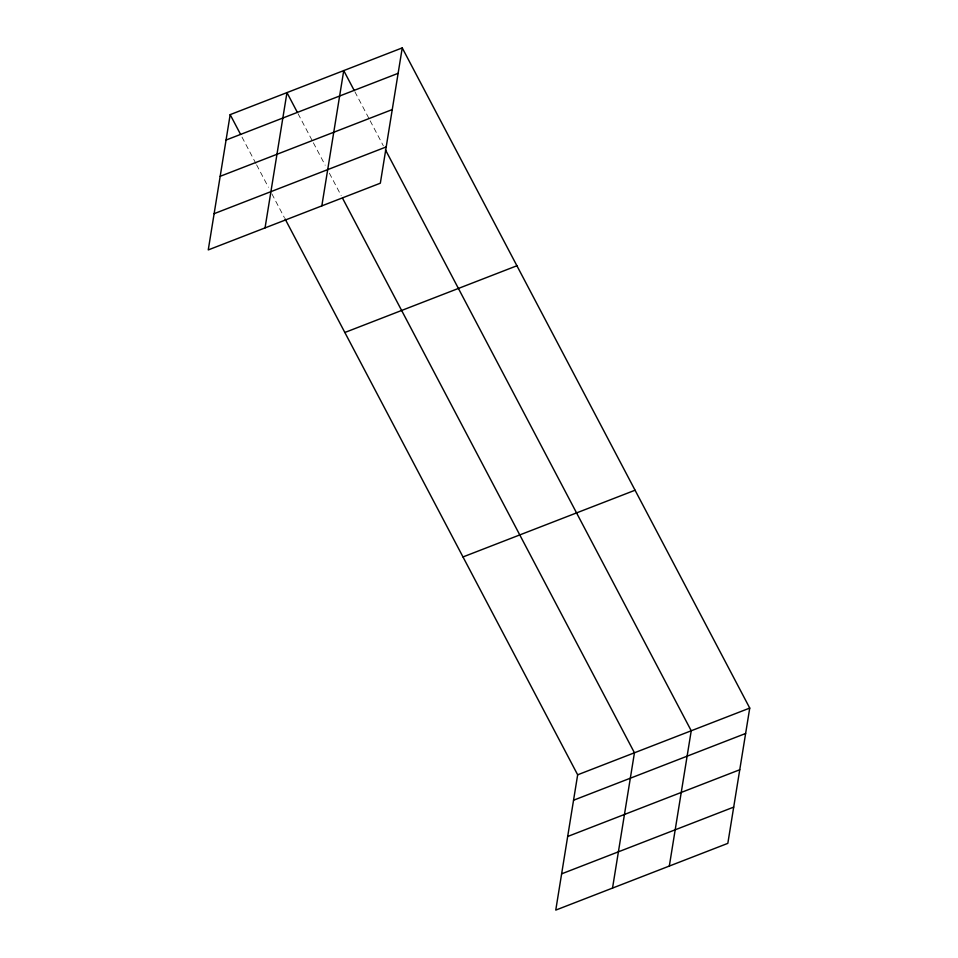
<?xml version="1.0" encoding="UTF-8"?>
<svg xmlns="http://www.w3.org/2000/svg" width="958" height="958" viewBox="0 0 958 958"><rect width="100%" height="100%" fill="white"/><g stroke="black" fill="none" stroke-linecap="round" stroke-linejoin="round"><path stroke-width="0.72" stroke-dasharray="4.79 3.59" d="M354.867 91.717L369.453 119.439M370.147 120.768L383.356 145.844M298.082 113.739L312.667 141.461M313.362 142.79L325.181 165.231M329.348 173.147L341.168 195.6M241.991 137.078L255.894 163.483M256.588 164.812L268.396 187.253M271.868 193.851L284.382 217.622"/><path stroke-width="1.44" d="M230.171 114.637L208.257 249.918L380.338 183.194L402.24 47.9L230.171 114.637L240.602 134.443M265.043 227.896L286.957 92.615L297.387 112.421M321.828 205.874L343.742 70.593L354.161 90.399M285.077 218.939L577.662 774.806L555.76 910.1L727.829 843.363L749.743 708.082L402.24 47.9M612.533 888.078L634.447 752.784L342.557 198.234M669.319 866.056L691.233 730.762L385.439 149.807M226.052 140.048L398.133 73.323M220.184 176.308L392.253 109.571M214.137 213.67L386.206 146.933M344.844 332.486L516.913 265.761M462.989 556.945L635.07 490.221M577.662 774.806L749.743 708.082M573.555 800.229L745.623 733.493M567.675 836.49L739.744 769.753M561.628 873.84L733.696 807.115"/></g></svg>
